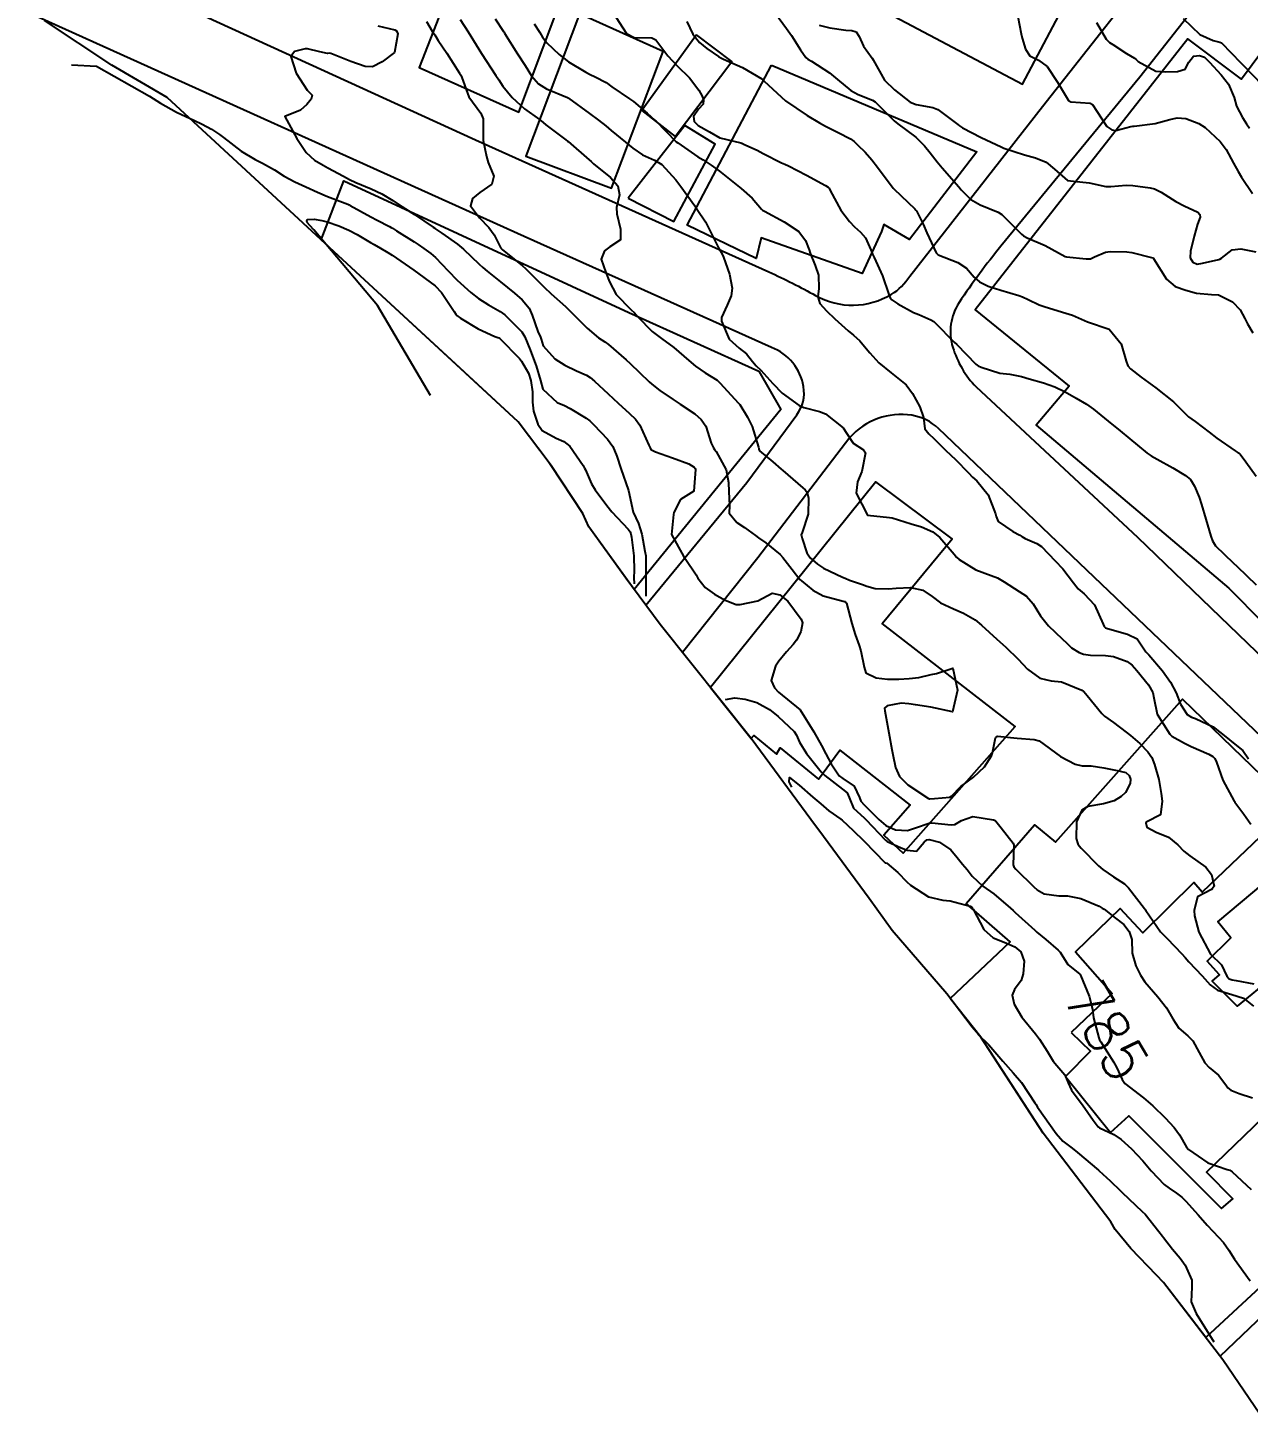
# Model space of a CAD drawing. Header units: metres. Extents: x 307586 to 320046, y 7427249 to 7434250.
# Drawn here: x 317098.1 to 317210.3, y 7431841.5 to 7431969 of the extents above; entities that cross this region are included whole.
import ezdxf
from ezdxf.enums import TextEntityAlignment as Align

# ---------------------------------------------------------------- set-up
doc = ezdxf.new("R2010")
doc.units = ezdxf.units.M
doc.header["$MEASUREMENT"] = 0
for name, color, linetype in [('Area', 45, 'Continuous'), ('Cotas', 45, 'Continuous'), ('Curvas de Nivel 1m', 11, 'Continuous'), ('Curvas de Nivel 5m', 15, 'Continuous'), ('Edificações', 30, 'Continuous'), ('Vias Primárias', 230, 'Continuous')]:
    doc.layers.add(name, color=color, linetype=linetype)
doc.styles.add('Style-STANDARD', font='STANDARD.shx')

msp = doc.modelspace()

# ---------------------------------------------------------------- linework, layer by layer
at = {"layer": 'Area'}
msp.add_polyline3d([(317211.35, 7431841.53, 786.21), (317207.96, 7431846.54, 786.07), (317202.51, 7431853.66, 795.35), (317201.86, 7431854.33, 795.13), (317199.5, 7431856.79, 790.81), (317198.07, 7431858.51, 790.89), (317197.65, 7431859.24, 791.01), (317191.44, 7431867.38, 790.03), (317185.72, 7431876.21, 789.53), (317184.9, 7431877.14, 789.78), (317182.57, 7431880.19, 786.66), (317177.56, 7431886.01, 786.1), (317175.45, 7431888.98, 788), (317170.8, 7431895.25, 787.27), (317170.51, 7431895.64, 787.02), (317164.6, 7431903.67, 790.21), (317156.24, 7431914.15, 792.32), (317153.08, 7431918.41, 793.09), (317149.68, 7431923.16, 791.36), (317149.12, 7431924.37, 790.97), (317146.2, 7431928.79, 791.59), (317143.18, 7431932.8, 787.01), (317110.89, 7431962.62, 784.36), (317105.81, 7431965.59, 784.53), (317099.61, 7431969.72, 784.78)], dxfattribs=at)
at = {"layer": 'Curvas de Nivel 1m', "flags": 128}
for points, elevation in [([(317151.85, 7431970.52), (317153.13, 7431968.51), (317153.83, 7431968.16), (317155.47, 7431968.12), (317155.83, 7431967.93), (317156.94, 7431966.46), (317157.8, 7431965.53), (317158.91, 7431964.44), (317159.77, 7431963.3), (317160.1, 7431962.76), (317160.22, 7431962.42), (317160.17, 7431962.01), (317159.75, 7431961.57), (317159.29, 7431960.88), (317159.36, 7431960.43), (317159.73, 7431960.04), (317160.77, 7431959.46), (317161.72, 7431958.91), (317163.65, 7431958.45), (317163.71, 7431958.44), (317163.75, 7431958.42), (317163.84, 7431958.38), (317165.13, 7431957.78), (317165.7, 7431957.49), (317167.39, 7431956.63), (317167.69, 7431956.49), (317168.03, 7431956.33), (317169.68, 7431955.49), (317171.43, 7431954.52), (317171.66, 7431954.37), (317171.75, 7431954.28), (317171.87, 7431954.07), (317172.84, 7431952.27), (317173.63, 7431951.21), (317174.1, 7431950.73), (317174.65, 7431950.24), (317175.09, 7431949.71), (317175.6, 7431948.62), (317175.76, 7431948.23), (317175.89, 7431947.92), (317176.66, 7431946.22), (317177.25, 7431944.51), (317177.38, 7431944.21), (317177.54, 7431944.03), (317178.08, 7431943.66), (317179.53, 7431942.87), (317180, 7431942.66), (317181.11, 7431942.17), (317181.38, 7431942.02), (317181.52, 7431941.91), (317183.26, 7431940.14), (317183.5, 7431939.9), (317185.26, 7431938.11), (317185.37, 7431938.01), (317185.47, 7431937.95), (317185.75, 7431937.83), (317187.46, 7431937.29), (317188.38, 7431937.17), (317189.46, 7431936.96), (317190.15, 7431936.75), (317191.46, 7431936.38), (317192.52, 7431936.03), (317193.45, 7431935.56), (317194.47, 7431934.98), (317195.43, 7431934.43), (317196.06, 7431933.98), (317197.41, 7431932.87), (317198.51, 7431931.96), (317199.4, 7431931.23), (317200.1, 7431930.65), (317201, 7431929.93), (317201.38, 7431929.67), (317201.92, 7431929.37), (317203.36, 7431928.57), (317204.53, 7431927.88), (317204.98, 7431927.5), (317205.34, 7431926.89), (317205.77, 7431925.87), (317205.99, 7431925.2), (317206.38, 7431923.86), (317206.84, 7431922.3), (317207, 7431921.85), (317207.28, 7431921.41), (317208.9, 7431919.83), (317209.26, 7431919.51), (317211.03, 7431917.8)], 779), ([(317166.83, 7431970.34), (317167.84, 7431968.96), (317168.29, 7431968.33), (317169.12, 7431967.02), (317169.62, 7431966.31), (317169.81, 7431966.16), (317170.13, 7431965.98), (317171.79, 7431964.9), (317172.52, 7431964.27), (317173.77, 7431963.28), (317174.43, 7431962.91), (317175.76, 7431962.38), (317175.99, 7431962.23), (317177.75, 7431960.48), (317178.07, 7431960.21), (317179.72, 7431958.99), (317180.54, 7431958.18), (317181.06, 7431957.53), (317181.7, 7431956.7), (317182.16, 7431956.16), (317183.67, 7431954.4), (317183.89, 7431954.14), (317184.79, 7431953.25), (317185.65, 7431952.75), (317187.3, 7431952.09), (317187.64, 7431951.88), (317189.44, 7431950.07), (317189.62, 7431949.92), (317189.96, 7431949.72), (317191.61, 7431949.02), (317193.47, 7431948.02), (317193.59, 7431947.98), (317195.4, 7431947.8), (317195.59, 7431947.79), (317195.78, 7431947.8), (317196.16, 7431947.98), (317197.16, 7431948.41), (317197.6, 7431948.46), (317199.13, 7431948.42), (317199.6, 7431948.37), (317201.41, 7431947.92), (317201.54, 7431947.87), (317201.59, 7431947.82), (317202.78, 7431945.91), (317203.56, 7431945.25), (317204.54, 7431944.9), (317205.55, 7431944.64), (317206.91, 7431944.5), (317207.55, 7431944.47), (317208.86, 7431943.84), (317209.54, 7431943.11), (317209.99, 7431942.29), (317210.23, 7431941.82), (317210.7, 7431941)], 777), ([(317130.26, 7431969.21), (317131.83, 7431968.86), (317131.99, 7431968.76), (317132.11, 7431968.47), (317131.81, 7431966.76), (317130.67, 7431965.91), (317129.79, 7431965.46), (317129.11, 7431965.48), (317127.8, 7431965.94), (317125.96, 7431966.67), (317125.8, 7431966.69), (317125.64, 7431966.67), (317124.94, 7431966.84), (317123.81, 7431967.09), (317123.58, 7431967.09), (317122.62, 7431966.87), (317122.26, 7431966.41), (317122.75, 7431964.87), (317123.77, 7431963.3), (317124, 7431963.09), (317124.23, 7431962.85), (317124.14, 7431962.47), (317123.75, 7431961.98), (317123.15, 7431961.45), (317121.73, 7431960.88), (317122.83, 7431958.87), (317123.69, 7431957.58), (317124.45, 7431956.85), (317125.23, 7431956.39), (317125.68, 7431956.16), (317127.1, 7431955.38), (317127.67, 7431955.1), (317128.26, 7431954.8), (317129.66, 7431954.22), (317130.65, 7431953.78), (317131.65, 7431953.15), (317132.24, 7431952.75), (317133.63, 7431951.88), (317135.35, 7431950.71), (317135.51, 7431950.61), (317135.61, 7431950.53), (317136.16, 7431950.15), (317137.6, 7431949.13), (317138.14, 7431948.68), (317139.58, 7431947.31), (317139.92, 7431947), (317140.33, 7431946.66), (317141.56, 7431945.67), (317142.84, 7431944.63), (317143.54, 7431944.01), (317144.17, 7431943.25), (317144.47, 7431942.61), (317144.99, 7431941.11), (317145.21, 7431940.59), (317145.28, 7431940.39), (317145.48, 7431939.78), (317146.55, 7431938.58), (317147.47, 7431938), (317148.52, 7431937.5), (317149.46, 7431937.08), (317149.79, 7431936.87), (317150.18, 7431936.54), (317151.44, 7431935.37), (317152.36, 7431934.51), (317153.41, 7431933.58), (317153.97, 7431933.05), (317154.37, 7431932.49), (317155.19, 7431930.66), (317155.27, 7431930.47), (317155.3, 7431930.4), (317155.37, 7431930.27), (317155.81, 7431930.03), (317157.36, 7431929.48), (317158.87, 7431928.93), (317159.35, 7431928.62), (317159.45, 7431928.52), (317159.49, 7431928.43), (317159.33, 7431926.43), (317158.11, 7431925.65), (317157.49, 7431924.45), (317157.46, 7431924.29), (317157.28, 7431922.45), (317158.37, 7431920.44), (317159.24, 7431919.2), (317159.53, 7431918.72), (317159.69, 7431918.42), (317160.37, 7431917.56), (317161.22, 7431916.94), (317162.2, 7431916.39), (317163.21, 7431916), (317163.59, 7431916), (317165.21, 7431916.35), (317166.53, 7431917.03), (317167.22, 7431916.9), (317167.95, 7431916.32), (317169.19, 7431914.66), (317169.3, 7431914.31), (317169.17, 7431913.48), (317168.77, 7431912.71), (317168.44, 7431912.32), (317167.84, 7431911.64), (317167.14, 7431910.78), (317166.95, 7431910.52), (317166.82, 7431910.33), (317166.44, 7431909.02), (317166.74, 7431908.33), (317167.11, 7431907.94), (317169.09, 7431906.31), (317170.35, 7431904.29), (317171.05, 7431903.04), (317171.45, 7431902.28), (317171.96, 7431901.35), (317172.69, 7431900.26), (317173.02, 7431900.01), (317174.07, 7431899.3), (317174.55, 7431898.24), (317174.67, 7431897.92), (317174.99, 7431897.57), (317176.34, 7431896.22), (317176.97, 7431895.69), (317177.86, 7431895.29), (317178.96, 7431895.23), (317179.69, 7431895.45), (317180.97, 7431895.9), (317181.2, 7431895.92), (317182.97, 7431895.75), (317183.33, 7431895.77), (317183.93, 7431896.13), (317184.98, 7431896.52), (317186.86, 7431896.21), (317186.97, 7431896.17), (317187.03, 7431896.14), (317187.09, 7431896.09), (317187.59, 7431895.45), (317188.69, 7431894.06), (317188.74, 7431893.86), (317188.68, 7431892.06), (317188.74, 7431891.88), (317188.92, 7431891.67), (317190.58, 7431890.04), (317190.9, 7431889.77), (317191.52, 7431889.4), (317192.89, 7431889.22), (317193.68, 7431889.22), (317194.89, 7431888.97), (317196.58, 7431888.27), (317196.87, 7431888.09), (317197.04, 7431887.97), (317198.09, 7431887.17), (317198.86, 7431886.58), (317199.33, 7431885.94), (317199.58, 7431885.19), (317199.63, 7431883.93), (317199.96, 7431882.78), (317200.4, 7431881.92), (317200.8, 7431881.29), (317201.99, 7431879.91), (317202.77, 7431878.91), (317203.35, 7431877.89), (317203.92, 7431877.05), (317204.74, 7431876.32), (317205.19, 7431875.87), (317205.78, 7431874.79), (317206.3, 7431873.85), (317206.7, 7431873.41), (317207.57, 7431872.71), (317208.23, 7431871.83), (317208.42, 7431871.56), (317208.68, 7431871.35), (317209.45, 7431871.04), (317210.67, 7431870.63)], 784), ([(317134.73, 7431969.61), (317135.28, 7431968.72), (317135.5, 7431968.38), (317135.82, 7431967.87), (317136.6, 7431966.7), (317137.79, 7431964.88), (317137.9, 7431964.69), (317138, 7431964.47), (317138.65, 7431962.68), (317139.74, 7431961.2), (317139.95, 7431960.67), (317139.94, 7431958.89), (317139.95, 7431958.67), (317140.25, 7431957.21), (317140.42, 7431956.66), (317140.94, 7431955.38), (317140.76, 7431954.65), (317139.66, 7431953.88), (317138.98, 7431953.34), (317138.78, 7431952.68), (317139.63, 7431951.57), (317140.49, 7431950.66), (317140.97, 7431950.01), (317141.59, 7431948.77), (317141.69, 7431948.64), (317143.58, 7431947.14), (317143.85, 7431946.89), (317144.14, 7431946.61), (317145.55, 7431945.19), (317146.21, 7431944.58), (317147.53, 7431943.4), (317148.39, 7431942.56), (317149.51, 7431941.42), (317150.55, 7431940.53), (317151.13, 7431940.17), (317151.49, 7431939.91), (317153.11, 7431938.5), (317153.47, 7431938.17), (317154.32, 7431937.35), (317155.21, 7431936.47), (317155.45, 7431936.26), (317156.21, 7431935.69), (317157.43, 7431934.85), (317158.05, 7431934.44), (317159.41, 7431933.55), (317160.01, 7431933.03), (317160.41, 7431932.41), (317160.93, 7431930.85), (317161.12, 7431930.4), (317161.22, 7431930.25), (317161.37, 7431930.07), (317162.3, 7431928.39), (317162.5, 7431927.23), (317162.55, 7431926.39), (317162.59, 7431925.11), (317162.58, 7431924.39), (317163.29, 7431923.54), (317163.99, 7431923.07), (317164.98, 7431922.35), (317165.28, 7431922.13), (317165.95, 7431921.67), (317167.26, 7431920.6), (317167.49, 7431920.33), (317168.35, 7431919.21), (317169.08, 7431918.31), (317169.23, 7431918.17), (317170.26, 7431917.33), (317171.22, 7431916.79), (317173.18, 7431916.29), (317173.21, 7431916.28), (317173.23, 7431916.28), (317173.26, 7431916.26), (317173.36, 7431916.11), (317173.84, 7431914.25), (317174.15, 7431913.23), (317174.51, 7431912.24), (317174.67, 7431911.75), (317174.98, 7431910.23), (317175.14, 7431909.72), (317176.08, 7431909.27), (317177.13, 7431909.14), (317178.17, 7431909.15), (317179.13, 7431909.21), (317180.01, 7431909.3), (317181.13, 7431909.55), (317181.62, 7431909.67), (317183.14, 7431910.14), (317183.57, 7431908.13), (317183.09, 7431906.14), (317181.1, 7431906.56), (317179.7, 7431906.78), (317179.1, 7431906.88), (317178.38, 7431906.92), (317177.1, 7431906.67), (317176.84, 7431906.47), (317176.87, 7431906.21), (317177.08, 7431905.21), (317177.24, 7431904.21), (317177.52, 7431902.68), (317177.61, 7431902.2), (317177.86, 7431901.02), (317178.24, 7431900.19), (317179.01, 7431899.43), (317180.9, 7431898.16), (317180.99, 7431898.14), (317181.01, 7431898.14), (317181.44, 7431898.16), (317182.86, 7431898.27), (317183, 7431898.37), (317183.87, 7431899.27), (317185.02, 7431900.11), (317186.06, 7431901.08), (317186.7, 7431902.09), (317186.78, 7431902.35), (317187.06, 7431903.74), (317187.24, 7431903.9), (317189.06, 7431903.72), (317190.61, 7431903.6), (317191.06, 7431903.45), (317193.04, 7431902.02), (317194.37, 7431901.33), (317195.03, 7431901.17), (317195.86, 7431901.16), (317197.03, 7431900.98), (317198.24, 7431900.75), (317199.03, 7431900.54), (317199.35, 7431900.27), (317199.46, 7431899.94), (317199.44, 7431899.53), (317199, 7431898.71), (317198.61, 7431898.33), (317197.97, 7431897.96), (317196.99, 7431897.67), (317195.53, 7431897.44), (317194.98, 7431897.1), (317194.49, 7431896), (317194.47, 7431894.48), (317194.63, 7431893.99), (317194.75, 7431893.8), (317194.94, 7431893.58), (317196.53, 7431891.97), (317196.92, 7431891.64), (317197.91, 7431890.95), (317198.91, 7431890.31), (317199.29, 7431889.94), (317200.75, 7431888.05), (317200.84, 7431887.92), (317200.87, 7431887.87), (317202.22, 7431885.91), (317202.84, 7431885.28), (317204.2, 7431883.88), (317204.48, 7431883.53), (317204.82, 7431883.15), (317206.07, 7431881.86), (317206.79, 7431881.01), (317207.47, 7431880.52), (317208.79, 7431880.13), (317209.86, 7431879.81), (317210.77, 7431879.05)], 783), ([(317137.84, 7431969.81), (317138.57, 7431968.68), (317139.81, 7431966.67), (317141.11, 7431964.65), (317141.38, 7431964.24), (317141.77, 7431963.67), (317142.62, 7431962.63), (317143.75, 7431961.59), (317145.13, 7431960.6), (317145.47, 7431960.34), (317145.73, 7431960.12), (317147.56, 7431958.73), (317147.71, 7431958.61), (317147.76, 7431958.57), (317149.7, 7431956.9), (317149.88, 7431956.74), (317150.11, 7431956.54), (317151.67, 7431955.27), (317152.33, 7431954.51), (317152.5, 7431953.67), (317152.22, 7431952.51), (317152.23, 7431951.92), (317152.59, 7431950.51), (317152.58, 7431949.54), (317151.6, 7431948.9), (317151.1, 7431948.53), (317150.81, 7431947.76), (317151.24, 7431946.53), (317151.56, 7431945.67), (317152.18, 7431944.51), (317153.53, 7431943.14), (317153.86, 7431942.83), (317154.14, 7431942.49), (317155.5, 7431941.1), (317156.34, 7431940.46), (317157.48, 7431939.64), (317158.86, 7431938.44), (317159.47, 7431937.92), (317160.36, 7431937.32), (317161.46, 7431936.63), (317161.72, 7431936.4), (317163.43, 7431934.53), (317163.54, 7431934.38), (317164.27, 7431933.22), (317164.69, 7431932.36), (317165.26, 7431930.47), (317165.29, 7431930.35), (317165.31, 7431930.29), (317165.37, 7431930.14), (317166.58, 7431929.12), (317167.35, 7431928.46), (317167.51, 7431928.33), (317169.34, 7431926.74), (317169.57, 7431926.54), (317169.75, 7431926.3), (317169.86, 7431925.77), (317169.84, 7431924.3), (317169.29, 7431922.62), (317169.2, 7431922.4), (317169.21, 7431922.31), (317169.28, 7431922.06), (317169.72, 7431920.76), (317170.02, 7431920.3), (317170.68, 7431919.72), (317171.25, 7431919.35), (317172.98, 7431918.51), (317173.24, 7431918.41), (317173.64, 7431918.25), (317174.83, 7431917.84), (317175.23, 7431917.69), (317175.98, 7431917.46), (317177.23, 7431917.44), (317177.91, 7431917.51), (317179.23, 7431917.57), (317180.37, 7431917.32), (317181.22, 7431916.74), (317182.01, 7431916.15), (317183.2, 7431915.59), (317184.11, 7431915.22), (317185.19, 7431914.6), (317185.78, 7431914.1), (317187.17, 7431912.8), (317188, 7431912.08), (317189.15, 7431910.99), (317189.58, 7431910.5), (317189.99, 7431910.06), (317191.13, 7431909.24), (317192.18, 7431908.98), (317193.13, 7431908.88), (317195, 7431908.11), (317195.11, 7431908.04), (317195.17, 7431907.99), (317195.47, 7431907.63), (317196.83, 7431905.97), (317197.09, 7431905.73), (317197.9, 7431905.14), (317199.07, 7431904.25), (317199.47, 7431903.94), (317200.34, 7431903.22), (317201.05, 7431902.46), (317201.42, 7431901.92), (317201.67, 7431901.28), (317202.07, 7431899.91), (317202.29, 7431898.63), (317202.37, 7431897.91), (317202.24, 7431896.65), (317200.97, 7431896.03), (317200.91, 7431895.99), (317200.88, 7431895.92), (317200.97, 7431895.53), (317201.82, 7431895.05), (317202.95, 7431894.61), (317203.82, 7431893.89), (317204.37, 7431893.31), (317204.93, 7431892.9), (317206.38, 7431891.86), (317206.92, 7431891.18), (317207.16, 7431890.1), (317206.99, 7431889.85), (317206.95, 7431889.8), (317206.9, 7431889.78), (317205.62, 7431889.13), (317205.31, 7431887.87), (317205.36, 7431887.37), (317205.75, 7431885.86), (317206.82, 7431883.85), (317207.83, 7431882.86), (317208.33, 7431881.83), (317208.54, 7431881.57), (317208.8, 7431881.47), (317209.18, 7431881.43), (317210.8, 7431881.12)], 782), ([(317141.06, 7431969.87), (317141.83, 7431968.69), (317141.87, 7431968.64), (317141.92, 7431968.55), (317143.12, 7431966.63), (317143.8, 7431965.56), (317144.41, 7431964.61), (317145.05, 7431963.88), (317145.77, 7431963.44), (317147.72, 7431962.62), (317147.76, 7431962.6), (317147.8, 7431962.57), (317149.74, 7431961.15), (317150.57, 7431960.54), (317151.22, 7431960.02), (317151.72, 7431959.59), (317153.03, 7431958.51), (317153.71, 7431957.96), (317154.59, 7431957.37), (317155.7, 7431956.86), (317156.37, 7431956.46), (317157.67, 7431955.06), (317158.14, 7431954.45), (317159.4, 7431952.68), (317159.57, 7431952.43), (317159.64, 7431952.33), (317160.39, 7431951.18), (317160.8, 7431950.41), (317161.06, 7431949.86), (317161.6, 7431948.8), (317161.82, 7431948.4), (317162.06, 7431947.93), (317162.61, 7431946.39), (317162.85, 7431945.09), (317162.76, 7431944.39), (317162.39, 7431943.54), (317161.87, 7431942.4), (317161.86, 7431942.06), (317162.58, 7431940.39), (317163.48, 7431939.57), (317164.17, 7431939.06), (317164.72, 7431938.36), (317165.06, 7431937.95), (317165.47, 7431937.56), (317166.59, 7431936.34), (317167.44, 7431935.43), (317169, 7431934.31), (317169.42, 7431934.13), (317170.89, 7431933.76), (317171.42, 7431933.54), (317173.04, 7431932.26), (317173.4, 7431931.74), (317173.98, 7431930.85), (317174.91, 7431930.24), (317175.09, 7431929.94), (317174.76, 7431928.24), (317174.36, 7431927.27), (317174.25, 7431926.25), (317175.3, 7431924.23), (317177.3, 7431924.01), (317177.55, 7431923.96), (317179.3, 7431923.42), (317180.25, 7431923.13), (317181.29, 7431922.68), (317181.94, 7431922.15), (317183.27, 7431920.62), (317183.48, 7431920.36), (317183.72, 7431920.13), (317185.25, 7431919.2), (317186.67, 7431918.67), (317187.24, 7431918.46), (317187.84, 7431918.08), (317189.22, 7431917.19), (317189.92, 7431916.76), (317190.52, 7431916.05), (317191.2, 7431914.96), (317191.93, 7431914.03), (317193.17, 7431912.85), (317193.6, 7431912.45), (317194.05, 7431912.01), (317194.74, 7431911.58), (317195.16, 7431911.44), (317195.8, 7431911.34), (317197.16, 7431911.31), (317197.91, 7431911.21), (317199.15, 7431910.75), (317199.62, 7431910.41), (317200.06, 7431909.94), (317201.12, 7431908.61), (317201.51, 7431907.92), (317201.6, 7431907.42), (317201.92, 7431905.91), (317203.07, 7431904.07), (317203.26, 7431903.9), (317204.42, 7431903.25), (317205.05, 7431902.93), (317206.67, 7431902.23), (317207.04, 7431902.03), (317207.22, 7431901.85), (317207.38, 7431901.51), (317207.95, 7431899.84), (317208.99, 7431897.93), (317209.04, 7431897.87), (317209.07, 7431897.83), (317209.88, 7431896.71), (317210.53, 7431895.8)], 781), ([(317158.67, 7431969.62), (317159.24, 7431968.44), (317159.83, 7431967.7), (317160.53, 7431967.12), (317161.58, 7431966.4), (317161.81, 7431966.27), (317162.05, 7431966.16), (317163.8, 7431965.38), (317165.57, 7431964.35), (317165.68, 7431964.25), (317165.78, 7431964.14), (317167.76, 7431962.33), (317169.74, 7431960.96), (317170.87, 7431960.29), (317171.44, 7431960), (317171.73, 7431959.85), (317172.58, 7431959.42), (317173.72, 7431958.84), (317174.05, 7431958.59), (317174.41, 7431958.25), (317175.07, 7431957.6), (317175.7, 7431956.91), (317176.22, 7431956.22), (317177.66, 7431954.29), (317177.73, 7431954.21), (317179.64, 7431952.38), (317179.74, 7431952.28), (317179.8, 7431952.19), (317180.42, 7431950.97), (317180.74, 7431950.17), (317181.6, 7431948.35), (317181.79, 7431948.16), (317183.59, 7431947.44), (317184.38, 7431946.92), (317185.1, 7431946.12), (317185.57, 7431945.67), (317186.37, 7431945.29), (317187.56, 7431944.91), (317189.19, 7431944.43), (317189.55, 7431944.31), (317190.07, 7431944.06), (317191.06, 7431943.57), (317191.54, 7431943.4), (317192.43, 7431943.13), (317193.53, 7431942.8), (317194.13, 7431942.61), (317195.52, 7431941.99), (317197.52, 7431941.33), (317198.6, 7431939.96), (317199.06, 7431938.38), (317199.21, 7431937.95), (317199.47, 7431937.67), (317200.45, 7431936.92), (317201.46, 7431936.18), (317201.81, 7431935.92), (317203.43, 7431934.64), (317204.17, 7431933.89), (317204.8, 7431933.26), (317205.41, 7431932.82), (317206.69, 7431931.86), (317207.4, 7431931.3), (317209.08, 7431930.14), (317209.38, 7431929.95), (317209.46, 7431929.91), (317209.54, 7431929.83), (317210.08, 7431929.11), (317211.02, 7431927.81)], 778), ([(317170.84, 7431969.29), (317171.84, 7431969.03), (317173.29, 7431968.81), (317173.84, 7431968.78), (317174.25, 7431968.67), (317174.52, 7431968.25), (317174.92, 7431967.34), (317175.73, 7431966.23), (317175.81, 7431966.1), (317176.84, 7431964.22), (317177.77, 7431963.32), (317179.21, 7431962.2), (317179.76, 7431961.97), (317181.3, 7431961.71), (317181.76, 7431961.53), (317183.6, 7431960.14), (317183.74, 7431960.03), (317184.03, 7431959.84), (317185.73, 7431958.94), (317187.57, 7431958.09), (317187.71, 7431958.03), (317187.82, 7431957.98), (317189.71, 7431957.34), (317190.73, 7431957.08), (317191.7, 7431956.69), (317192.47, 7431956.03), (317193.68, 7431954.99), (317194.81, 7431954.87), (317195.67, 7431954.77), (317197.19, 7431954.45), (317197.67, 7431954.43), (317199.07, 7431954.56), (317199.67, 7431954.55), (317201.27, 7431954.32), (317201.67, 7431954.22), (317202.29, 7431953.91), (317203.65, 7431953.05), (317204.41, 7431952.65), (317205.65, 7431952.09), (317205.85, 7431951.87), (317205.88, 7431951.63), (317205.63, 7431950.99), (317205.32, 7431949.87), (317204.99, 7431948.49), (317204.95, 7431947.88), (317205.19, 7431947.47), (317205.59, 7431947.3), (317206.08, 7431947.38), (317207.59, 7431947.73), (317207.69, 7431947.76), (317207.83, 7431947.85), (317208.82, 7431948.62), (317209.61, 7431948.71), (317210.98, 7431948.43)], 776), ([(317196.34, 7431969.51), (317197.24, 7431967.98), (317197.55, 7431967.7), (317197.83, 7431967.51), (317199.11, 7431966.67), (317199.82, 7431966.23), (317199.98, 7431966.12), (317200.18, 7431965.94), (317201.8, 7431965.05), (317202.71, 7431965), (317203.8, 7431965.02), (317204.48, 7431965.22), (317204.83, 7431965.89), (317205.26, 7431966.44), (317205.82, 7431966.5), (317206.27, 7431966.33), (317206.74, 7431965.87), (317207.8, 7431964.71), (317208.48, 7431963.84), (317208.99, 7431962.62), (317209.2, 7431961.84), (317209.75, 7431960.79), (317210.14, 7431960.22), (317210.41, 7431959.82)], 774), ([(317204.3, 7431969.9), (317205.84, 7431968.41), (317207.06, 7431967.86), (317207.69, 7431967.71), (317207.83, 7431967.65), (317209.6, 7431965.83), (317209.81, 7431965.62), (317211.56, 7431963.8), (317211.66, 7431963.68), (317211.78, 7431963.49), (317213.46, 7431961.78), (317213.76, 7431961.66), (317214.74, 7431961.77), (317215.32, 7431962.21), (317215.78, 7431963.76), (317216.63, 7431964.91), (317216.98, 7431965.74), (317217.83, 7431967.73), (317215.85, 7431969.05)], 773), ([(317135.1, 7431935.22), (317130.25, 7431943.51), (317124.38, 7431950.47), (317124.02, 7431950.85), (317123.77, 7431951.14), (317123.73, 7431951.28), (317123.8, 7431951.41), (317124.43, 7431951.44), (317125.13, 7431951.33), (317125.62, 7431951.18), (317126.67, 7431950.82), (317127.61, 7431950.44), (317128.38, 7431950.02), (317129.6, 7431949.3), (317129.92, 7431949.11), (317130.52, 7431948.78), (317131.2, 7431948.38), (317131.59, 7431948.14), (317133.57, 7431946.74), (317135.55, 7431945.32), (317136.11, 7431944.7), (317137.28, 7431942.94), (317137.44, 7431942.69), (317137.52, 7431942.59), (317137.86, 7431942.34), (317139.5, 7431941.34), (317141.04, 7431940.65), (317141.38, 7431940.53), (317141.49, 7431940.45), (317143.29, 7431938.62), (317143.47, 7431938.39), (317144.13, 7431937.28), (317144.35, 7431936.61), (317144.48, 7431935.56), (317144.5, 7431934.6), (317144.59, 7431933.78), (317144.99, 7431932.6), (317145.39, 7431932.01), (317146.65, 7431931.31), (317147.38, 7431931), (317147.91, 7431930.56), (317149.14, 7431928.77), (317149.28, 7431928.55), (317149.35, 7431928.4), (317149.91, 7431927.11), (317150.24, 7431926.54), (317151.31, 7431925.1), (317151.78, 7431924.52), (317153.29, 7431922.94), (317153.48, 7431922.69), (317153.54, 7431922.5), (317153.59, 7431922.18), (317153.81, 7431920.49), (317153.84, 7431919.09), (317153.82, 7431918.49), (317153.83, 7431917.89)], 786), ([(317168.33, 7431899.2), (317168.09, 7431899.68), (317168.13, 7431900.09), (317169.01, 7431899.39), (317170.26, 7431898.29), (317170.99, 7431897.66), (317171.73, 7431897.03), (317172.83, 7431896.26), (317172.97, 7431896.16), (317173.98, 7431895.22), (317174.94, 7431894.27), (317174.99, 7431894.23), (317176.92, 7431892.26), (317176.95, 7431892.24), (317177.06, 7431892.21), (317178.09, 7431891.37), (317178.91, 7431890.5), (317179.23, 7431890.18), (317180.89, 7431889.13), (317182.22, 7431888.81), (317182.88, 7431888.74), (317184.73, 7431888.26), (317184.87, 7431888.16), (317184.92, 7431888.11), (317185, 7431887.98), (317185.98, 7431886.1), (317186.84, 7431885.36), (317188.01, 7431884.9), (317188.83, 7431884.53), (317189.39, 7431884.05), (317189.68, 7431883.19), (317189.59, 7431882.05), (317189.43, 7431881.42), (317188.79, 7431880.6), (317188.58, 7431880.06), (317188.77, 7431879.24), (317189.47, 7431878.05), (317190.74, 7431876.51), (317191.11, 7431876.04), (317191.81, 7431874.94), (317192.36, 7431874.02), (317192.7, 7431873.6), (317193.44, 7431872.75), (317193.73, 7431872), (317194.03, 7431871.35), (317194.67, 7431870.5), (317195.05, 7431869.99), (317196.03, 7431868.59), (317196.49, 7431867.97), (317196.63, 7431867.87), (317197.93, 7431867.26), (317198.62, 7431866.79), (317199.57, 7431865.93), (317200.6, 7431864.83), (317201.38, 7431863.91), (317202.57, 7431862.67), (317203.01, 7431862.34), (317203.71, 7431861.88), (317204.18, 7431861.5), (317204.56, 7431861.12), (317205.7, 7431859.86), (317206.53, 7431858.92), (317207.56, 7431857.83), (317208.01, 7431857.33), (317208.5, 7431856.63), (317209.04, 7431855.81), (317210.46, 7431853.8)], 786), ([(317185.44, 7431876.5), (317186.43, 7431875.52), (317187.74, 7431874.01), (317188.69, 7431872.94), (317189.45, 7431872.05), (317190.66, 7431870.18), (317190.75, 7431870.04), (317190.92, 7431869.78), (317192.63, 7431867.35), (317193.26, 7431866.65), (317194.09, 7431866), (317194.61, 7431865.6), (317196.53, 7431863.97), (317196.58, 7431863.92), (317197.61, 7431862.99), (317198.56, 7431862.07), (317198.7, 7431861.94), (317200.55, 7431860.19), (317200.81, 7431859.92), (317202.08, 7431858.34), (317202.42, 7431857.9), (317202.51, 7431857.78), (317203.34, 7431856.73), (317204.02, 7431855.88), (317204.48, 7431855.23), (317205.12, 7431853.86), (317205.11, 7431853.21), (317205.06, 7431851.86), (317205.5, 7431850.79), (317207.12, 7431848.2)], 787)]:
    msp.add_lwpolyline(points, dxfattribs=dict(at, elevation=elevation))
at = {"layer": 'Curvas de Nivel 5m', "flags": 128}
for points, elevation in [([(317144.64, 7431969.4), (317145.15, 7431968.6), (317145.41, 7431968.18), (317145.82, 7431967.65), (317146.94, 7431966.58), (317147.8, 7431965.92), (317149.38, 7431964.96), (317149.79, 7431964.75), (317150.25, 7431964.54), (317151.25, 7431964), (317151.77, 7431963.61), (317153.42, 7431962.5), (317153.76, 7431962.27), (317155.03, 7431961.2), (317155.73, 7431960.55), (317155.82, 7431960.47), (317157.71, 7431958.56), (317157.85, 7431958.45), (317159.7, 7431957.18), (317160.17, 7431956.89), (317160.92, 7431956.41), (317161.68, 7431955.85), (317163.53, 7431954.38), (317163.66, 7431954.27), (317164.67, 7431953.38), (317165.55, 7431952.35), (317165.59, 7431952.3), (317165.64, 7431952.26), (317165.83, 7431952.16), (317167.63, 7431951.19), (317168.97, 7431950.32), (317169.6, 7431949.48), (317169.91, 7431948.62), (317170.01, 7431948.3), (317170.48, 7431947.19), (317170.79, 7431946.29), (317170.8, 7431945.05), (317170.71, 7431944.29), (317170.92, 7431943.67), (317171.53, 7431943), (317172.28, 7431942.27), (317173.51, 7431941.16), (317174.01, 7431940.76), (317174.59, 7431940.24), (317175, 7431939.74), (317175.49, 7431939.15), (317176.34, 7431938.22), (317177.46, 7431937.3), (317178.84, 7431936.2), (317179.44, 7431935.41), (317180.11, 7431934.18), (317180.45, 7431933.21), (317180.57, 7431932.17), (317180.93, 7431931.7), (317181.39, 7431931.28), (317182.48, 7431930.15), (317183.37, 7431929.34), (317184.57, 7431928.12), (317184.95, 7431927.71), (317185.35, 7431927.36), (317186.38, 7431926.1), (317187.06, 7431924.34), (317187.12, 7431924.09), (317187.3, 7431923.63), (317188.64, 7431922.73), (317189.29, 7431922.39), (317189.47, 7431922.25), (317189.78, 7431922.06), (317190.85, 7431921.62), (317191.28, 7431921.33), (317192.54, 7431920.03), (317193.25, 7431919.27), (317194.23, 7431918.01), (317194.67, 7431917.44), (317195.22, 7431916.98), (317196.17, 7431915.98), (317196.96, 7431914.2), (317197.06, 7431913.97), (317197.18, 7431913.87), (317197.36, 7431913.79), (317199.18, 7431913.27), (317200.07, 7431912.83), (317200.68, 7431911.93), (317200.89, 7431911.65), (317201.16, 7431911.38), (317202.4, 7431909.91), (317203.13, 7431908.87), (317203.66, 7431907.89), (317204.07, 7431906.85), (317204.69, 7431905.88), (317205.09, 7431905.65), (317205.43, 7431905.52), (317207.08, 7431904.76), (317208.24, 7431903.84), (317209.06, 7431903.17), (317209.81, 7431902.58), (317210.31, 7431901.81)], 780), ([(317189.11, 7431970.08), (317189.43, 7431968.48), (317189.52, 7431968.07), (317189.82, 7431967.07), (317190.2, 7431966.45), (317191, 7431966.05), (317191.8, 7431965.48), (317192.77, 7431964.03), (317193.77, 7431962.36), (317193.98, 7431962.23), (317195.76, 7431962.11), (317195.97, 7431961.99), (317196.38, 7431961.36), (317197.29, 7431959.97), (317197.74, 7431959.66), (317198.11, 7431959.6), (317199.49, 7431959.95), (317199.69, 7431960), (317199.74, 7431959.99), (317199.79, 7431959.99), (317201.75, 7431960.25), (317203.07, 7431960.59), (317203.75, 7431960.75), (317204.56, 7431960.69), (317205.75, 7431960.24), (317206.33, 7431959.86), (317207.72, 7431958.59), (317208.27, 7431957.84), (317208.94, 7431956.6), (317209.36, 7431955.83), (317209.68, 7431955.29), (317210.68, 7431953.81)], 775), ([(317102.12, 7431965.62), (317104.39, 7431965.52), (317109.27, 7431962.74), (317110.28, 7431962.12), (317111.76, 7431961.27), (317113.41, 7431960.52), (317114.11, 7431960.18), (317114.97, 7431959.71), (317115.72, 7431959.23), (317116.08, 7431958.95), (317117.69, 7431957.69), (317118.99, 7431956.92), (317119.68, 7431956.58), (317120.76, 7431955.98), (317121.67, 7431955.39), (317122.64, 7431954.87), (317123.66, 7431954.42), (317124.72, 7431953.91), (317125.65, 7431953.51), (317127.52, 7431952.81), (317127.64, 7431952.76), (317127.74, 7431952.71), (317129.63, 7431951.66), (317130.2, 7431951.36), (317131.33, 7431950.76), (317131.51, 7431950.66), (317131.61, 7431950.61), (317132, 7431950.37), (317133.6, 7431949.36), (317133.97, 7431949.11), (317134.5, 7431948.73), (317135.15, 7431948.27), (317135.58, 7431947.91), (317136.75, 7431946.7), (317137.56, 7431945.82), (317138.83, 7431944.68), (317139.54, 7431944.13), (317140.43, 7431943.56), (317141.53, 7431942.96), (317141.96, 7431942.64), (317143.5, 7431941.08), (317143.79, 7431940.62), (317144.29, 7431939.42), (317144.59, 7431938.6), (317144.83, 7431937.96), (317145.23, 7431936.59), (317145.44, 7431935.81), (317146.77, 7431934.58), (317147.42, 7431934.29), (317147.96, 7431934.02), (317149.41, 7431933.15), (317149.75, 7431932.89), (317150.12, 7431932.54), (317151.38, 7431931.2), (317151.86, 7431930.52), (317152.24, 7431929.64), (317152.62, 7431928.51), (317153.33, 7431926.5), (317153.73, 7431924.49), (317154.24, 7431923.44), (317154.53, 7431922.48), (317154.83, 7431920.9), (317154.9, 7431920.48), (317154.91, 7431920.14), (317154.9, 7431918.48), (317154.92, 7431916.77)], 785), ([(317162.22, 7431907.26), (317163.1, 7431907.43), (317164.03, 7431907.29), (317165.1, 7431906.98), (317166.27, 7431906.34), (317167.08, 7431905.7), (317168.54, 7431904.31), (317168.75, 7431904), (317169.05, 7431903.35), (317169.68, 7431902.29), (317171.03, 7431900.61), (317171.36, 7431900.28), (317173, 7431899.03), (317173.42, 7431898.68), (317173.61, 7431898.25), (317173.99, 7431897.26), (317174.97, 7431896.37), (317175.14, 7431896.23), (317176.94, 7431894.34), (317177.1, 7431894.21), (317178.38, 7431893.63), (317178.94, 7431893.42), (317179.78, 7431893.32), (317180.49, 7431894.16), (317180.74, 7431894.37), (317180.95, 7431894.4), (317181.91, 7431894.15), (317182.94, 7431893.44), (317183.52, 7431892.73), (317184.03, 7431892.12), (317184.44, 7431891.64), (317184.91, 7431891.01), (317185.89, 7431890.1), (317186.89, 7431889.4), (317188.45, 7431888.07), (317188.67, 7431887.86), (317188.87, 7431887.68), (317190.67, 7431886.04), (317190.85, 7431885.88), (317191.69, 7431885.18), (317192.83, 7431884.22), (317192.99, 7431884.02), (317193.71, 7431882.9), (317194.8, 7431882.02), (317194.84, 7431881.99), (317194.88, 7431881.91), (317195.67, 7431879.98), (317195.96, 7431878.78), (317196.08, 7431877.98), (317196.55, 7431876.16), (317196.62, 7431875.97), (317196.73, 7431875.78), (317197.9, 7431873.95), (317198.19, 7431873.44), (317198.69, 7431872.32), (317198.95, 7431871.94), (317200.67, 7431870.64), (317201.51, 7431869.91), (317202.65, 7431868.78), (317203.48, 7431867.89), (317203.97, 7431867.22), (317204.62, 7431866.09), (317204.79, 7431865.87), (317206.59, 7431864.65), (317208.36, 7431864.05), (317208.59, 7431863.97), (317208.8, 7431863.82), (317210.57, 7431862.2)], 785)]:
    msp.add_lwpolyline(points, dxfattribs=dict(at, elevation=elevation))
at = {"layer": 'Edificações'}
for points in [[(317179.58, 7431979.98), (317175.1, 7431971.48), (317189.54, 7431963.86), (317194.02, 7431972.36)], [(317148.8, 7431970.32), (317143.89, 7431957.24), (317151.76, 7431954.28), (317156.5, 7431966.86)], [(317159.57, 7431968.39), (317154.53, 7431961.43), (317157.6, 7431959.03), (317162.81, 7431965.94)], [(317166.47, 7431965.59), (317185.33, 7431957.62), (317179.14, 7431949.56), (317176.79, 7431950.94), (317176.59, 7431950.32), (317174.8, 7431946.44), (317165.5, 7431949.71), (317165.04, 7431947.82), (317158.7, 7431950.89)], [(317153.29, 7431953.37), (317157.47, 7431951.23), (317161.28, 7431958.35), (317158.5, 7431960.05)], [(317194.01, 7431876.64), (317195.8, 7431874.91), (317193.49, 7431872.61), (317197.64, 7431867.43), (317199.31, 7431868.99), (317207.84, 7431860.47), (317208.87, 7431861.34), (317206.46, 7431863.81), (317218.61, 7431875.55), (317212.5, 7431881.7), (317209.28, 7431879.06), (317206.99, 7431881.36), (317207.64, 7431881.94), (317206.52, 7431883.2), (317208.69, 7431885.36), (317207.5, 7431886.81), (317213.76, 7431892.05), (317211.38, 7431894.65), (317206.06, 7431889.56), (317205.3, 7431890.43), (317200.61, 7431885.8), (317198.53, 7431888.06), (317194.41, 7431884.05), (317197.77, 7431880.23)]]:
    msp.add_lwpolyline(points, close=True, dxfattribs=at)
for points in [[(317143.22, 7431974.94), (317138.5, 7431976.78), (317134.07, 7431965.4), (317143.24, 7431961.27), (317147.72, 7431973.19), (317148.18, 7431974.26), (317143.8, 7431976.44), (317143.22, 7431974.94)], [(317216.71, 7431973.83), (317209.68, 7431964.32), (317204.75, 7431968.02), (317185.2, 7431943.11), (317193.83, 7431936.09), (317190.79, 7431932.48), (317208.52, 7431917.51), (317217.99, 7431907.93)]]:
    msp.add_lwpolyline(points, dxfattribs=at)
for points, elevation in [([(317153.85, 7431917.37), (317149.68, 7431923.16), (317149.12, 7431924.37), (317145.93, 7431929.15), (317143.18, 7431932.8), (317137.41, 7431938.13), (317125.05, 7431949.54), (317127.14, 7431954.96), (317153.34, 7431942.86), (317165.29, 7431937.47), (317167.32, 7431933.95)], 792.9), ([(317160.86, 7431908.36), (317164.6, 7431903.67), (317164.84, 7431903.96), (317166.93, 7431902.24), (317167.25, 7431902.81), (317170.77, 7431899.94), (317172.74, 7431902.62), (317179.22, 7431897.54), (317176.79, 7431894.79), (317178.56, 7431893.14), (317188.87, 7431904.78), (317176.65, 7431914.27), (317183.06, 7431922.03), (317176.04, 7431927.28)], 791.16), ([(317204.47, 7431851.1), (317202.51, 7431853.66), (317201.86, 7431854.33), (317199.5, 7431856.79), (317198.07, 7431858.51), (317197.65, 7431859.24), (317194.4, 7431863.5), (317191.44, 7431867.38), (317188.96, 7431871.21), (317185.72, 7431876.21), (317182.9, 7431879.76), (317188.41, 7431884.98), (317184.36, 7431888.51), (317190.63, 7431895.74), (317192.57, 7431894.14), (317204.26, 7431907.31), (317215.2, 7431896.73), (317228.52, 7431884.38), (317235.12, 7431876.79), (317234.2, 7431874.33), (317206.38, 7431848.6)], 792.01)]:
    msp.add_lwpolyline(points, close=True, dxfattribs=dict(at, elevation=elevation))
at = {"layer": 'Vias Primárias'}
for points in [[(317215.57, 7431983.86), (317200.32, 7431964.51), (317187.56, 7431948.96, 0.02531), (317183.72, 7431943.77, 0.224783), (317183.13, 7431939.64, 0.117742), (317185.27, 7431936.01), (317200.12, 7431922.2), (317216.12, 7431906.79), (317235.01, 7431888.41, 0.019651), (317239.95, 7431883.97, 0.243255), (317244.48, 7431882.97, 0.117908), (317248.06, 7431884.91), (317266.25, 7431903.13), (317281.76, 7431917.69), (317300, 7431935.43), (317311.07, 7431945.97, 0.14897), (317312.16, 7431947.91, 0.11429), (317312.11, 7431953.38, 0.154067), (317311.41, 7431954.54), (317299.74, 7431966.75), (317285.99, 7431981.09)], [(317215.57, 7431983.86), (317200.32, 7431964.51), (317187.56, 7431948.96, 0.02531), (317183.72, 7431943.77, 0.224783), (317183.13, 7431939.64, 0.117742), (317185.27, 7431936.01), (317200.12, 7431922.2), (317216.12, 7431906.79), (317235.01, 7431888.41, 0.019651), (317239.95, 7431883.97, 0.243255), (317244.48, 7431882.97, 0.117908), (317248.06, 7431884.91), (317266.25, 7431903.13), (317281.76, 7431917.69), (317300, 7431935.43), (317311.07, 7431945.97, 0.14897), (317312.16, 7431947.91, 0.11429), (317312.11, 7431953.38, 0.154067), (317311.41, 7431954.54), (317299.74, 7431966.75), (317285.99, 7431981.09)], [(317101.54, 7431975.98), (317139.26, 7431958.75), (317166.22, 7431946.59, -0.021844), (317170.52, 7431944.41, 0.269442), (317177.47, 7431944.52, 0.122179), (317179.17, 7431946.21), (317191.38, 7431961.8), (317203.37, 7431977.03)], [(317101.54, 7431975.98), (317139.26, 7431958.75), (317166.22, 7431946.59, -0.021844), (317170.52, 7431944.41, 0.269442), (317177.47, 7431944.52, 0.122179), (317179.17, 7431946.21), (317191.38, 7431961.8), (317203.37, 7431977.03)]]:
    msp.add_lwpolyline(points, format="xyb", dxfattribs=at)
for points, elevation in [([(317154.92, 7431915.93), (317164.2, 7431927.22), (317168.79, 7431933.45, 0.203701), (317169.41, 7431936.04, 0.266063), (317166.45, 7431939.64), (317143.73, 7431949.83), (317098.08, 7431970.45)], 792.64), ([(317154.92, 7431915.93), (317164.2, 7431927.22), (317168.79, 7431933.45, 0.203701), (317169.41, 7431936.04, 0.266063), (317166.45, 7431939.64), (317143.73, 7431949.83), (317098.08, 7431970.45)], 792.64), ([(317207.7, 7431846.87), (317228.56, 7431866.78), (317235.26, 7431873.21, 0.235681), (317236.69, 7431877.22, 0.086379), (317235.69, 7431880.56), (317218.22, 7431897.44), (317195.45, 7431919.17), (317181.81, 7431932.19, 0.153385), (317179.35, 7431933.4, 0.255204), (317173.66, 7431931.35), (317165.2, 7431920.29), (317158.29, 7431911.58)], 786.5), ([(317207.7, 7431846.87), (317228.56, 7431866.78), (317235.26, 7431873.21, 0.235681), (317236.69, 7431877.22, 0.086379), (317235.69, 7431880.56), (317218.22, 7431897.44), (317195.45, 7431919.17), (317181.81, 7431932.19, 0.153385), (317179.35, 7431933.4, 0.255204), (317173.66, 7431931.35), (317165.2, 7431920.29), (317158.29, 7431911.58)], 786.5)]:
    msp.add_lwpolyline(points, format="xyb", dxfattribs=dict(at, elevation=elevation))

# ---------------------------------------------------------------- texts
at = {"layer": 'Cotas', "style": 'Style-STANDARD'}
msp.add_text('785', height=4, rotation=300.652, dxfattribs=at).set_placement((317197.3, 7431876.8, 785), align=Align.MIDDLE_CENTER)

doc.saveas('drawing.dxf')
